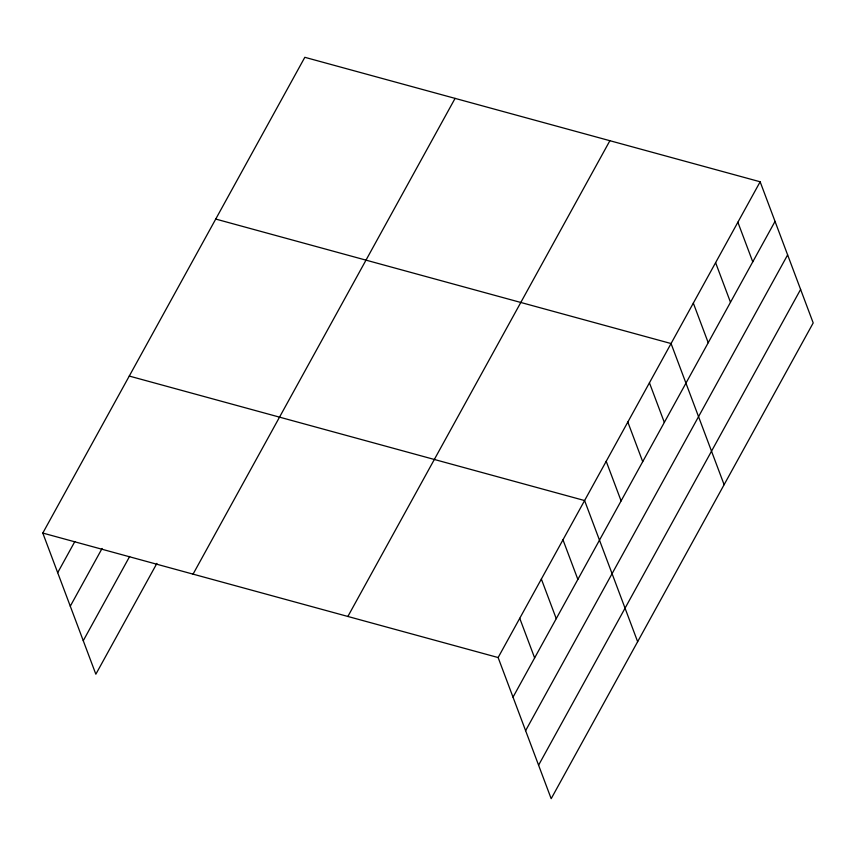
<?xml version="1.0" encoding="UTF-8"?>
<svg xmlns="http://www.w3.org/2000/svg" width="856" height="856" viewBox="0 0 856 856"><rect width="100%" height="100%" fill="white"/><g stroke="black" fill="none" stroke-linecap="round" stroke-linejoin="round"><path stroke-width="1.28" d="M156.894 563.387L95.851 674.218L42.8 533.063L304.822 57.309L760.149 181.782L813.2 322.937L551.178 798.691L498.128 657.547L760.149 181.782M57.694 572.685L74.857 541.516M70.288 606.187L102.078 548.471M83.257 640.705L129.673 556.432M193.06 574.141L455.082 98.387M347.868 616.47L609.889 140.705M513.012 697.159L775.033 221.404M525.605 730.671L787.627 254.906M538.585 765.189L800.606 289.435M215.733 219.061L671.061 343.545L724.112 484.689M129.267 376.062L584.595 500.546L637.645 641.69M42.8 533.063L498.128 657.547M737.872 222.228L752.766 261.84M715.605 262.664L730.489 302.286M693.328 303.11L708.222 342.721M649.437 382.793L664.331 422.415M627.822 422.04L642.717 461.662M606.208 461.298L621.103 500.91M562.97 539.794L577.864 579.416M541.356 579.041L556.25 618.663M519.742 618.3L534.636 657.911"/></g></svg>
